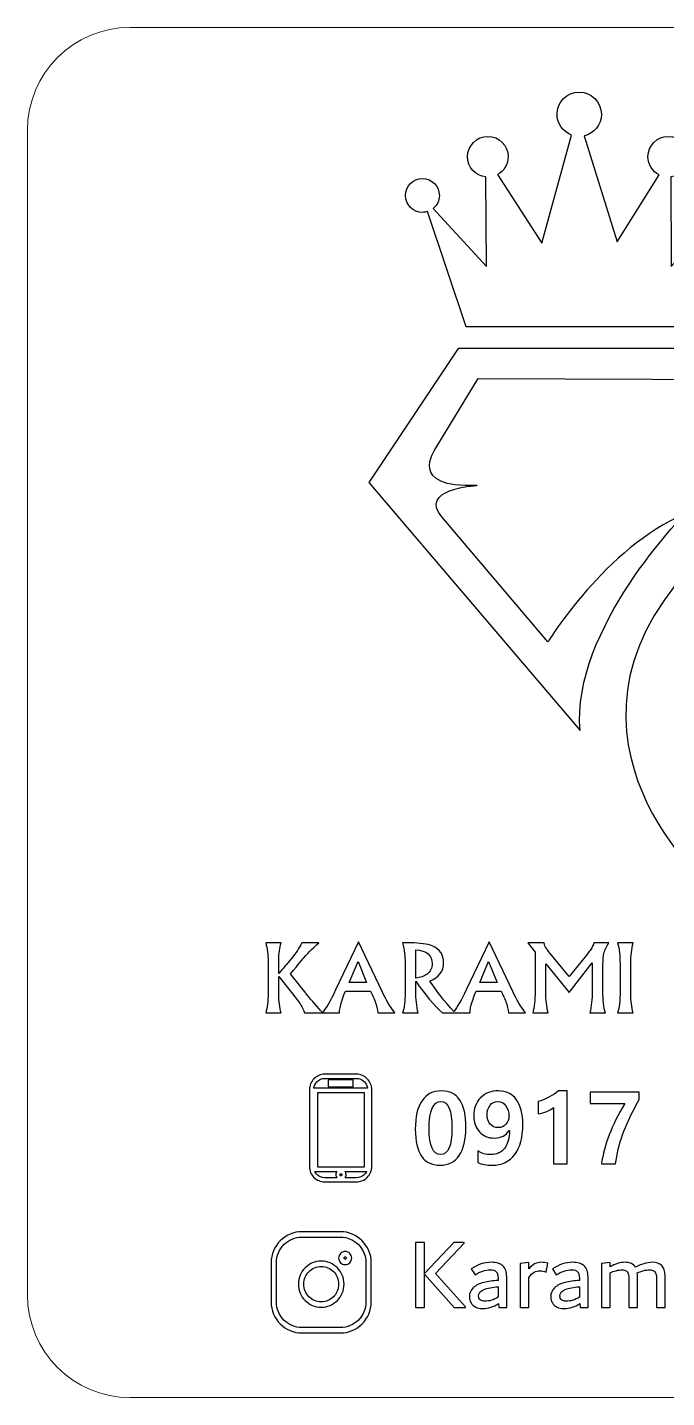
# Model space of a CAD drawing. Header units: millimetres. Extents: x -160 to 532, y -73 to 132.
# Drawn here: x -159.67 to -141.01, y -28.15 to 11.85 of the extents above; entities that cross this region are included whole.
import ezdxf

# ---------------------------------------------------------------- set-up
doc = ezdxf.new("R2010")
doc.units = ezdxf.units.MM
doc.header["$MEASUREMENT"] = 0
doc.layers.add('Layer 1', color=7, linetype='Continuous')

msp = doc.modelspace()

# ---------------------------------------------------------------- linework, layer by layer
at = {"layer": 'Layer 1', "color": 250, "lineweight": 18}
msp.add_open_spline([(-156.6714, 11.8468), (-156.6714, 11.8468), (-122.6714, 11.8468), (-122.6714, 11.8468), (-121.0191, 11.8468), (-119.6714, 10.4991), (-119.6714, 8.8468), (-119.6714, 8.8468), (-119.6714, -25.1532), (-119.6714, -25.1532), (-119.6714, -26.8055), (-121.0191, -28.1532), (-122.6714, -28.1532), (-122.6714, -28.1532), (-156.6714, -28.1532), (-156.6714, -28.1532), (-158.3237, -28.1532), (-159.6714, -26.8055), (-159.6714, -25.1532), (-159.6714, -25.1532), (-159.6714, 8.8468), (-159.6714, 8.8468), (-159.6714, 10.4991), (-158.3237, 11.8468), (-156.6714, 11.8468)], degree=3, knots=[0, 0, 0, 0, 0.125, 0.125, 0.125, 0.25, 0.25, 0.25, 0.375, 0.375, 0.375, 0.5, 0.5, 0.5, 0.625, 0.625, 0.625, 0.75, 0.75, 0.75, 0.875, 0.875, 0.875, 1, 1, 1, 1], dxfattribs=at)
at = {"layer": 'Layer 1', "color": 242}
for points, knots in [([(-146.8623, 3.1098), (-146.8623, 3.1098), (-140.363, 3.1098), (-140.363, 3.1098), (-140.363, 3.1098), (-139.2722, 6.4613), (-139.2722, 6.4613), (-139.2348, 6.4522), (-139.1956, 6.4473), (-139.1553, 6.4473), (-138.8826, 6.4473), (-138.6612, 6.6682), (-138.6612, 6.9414), (-138.6612, 7.2141), (-138.8826, 7.4353), (-139.1553, 7.4353), (-139.4282, 7.4353), (-139.6496, 7.2141), (-139.6496, 6.9414), (-139.6496, 6.7645), (-139.5566, 6.6093), (-139.4168, 6.5221), (-139.4168, 6.5221), (-140.868, 4.8663), (-140.868, 4.8663), (-140.868, 4.8663), (-140.886, 7.4834), (-140.886, 7.4834), (-140.5915, 7.5181), (-140.363, 7.7683), (-140.363, 8.072), (-140.363, 8.3994), (-140.6285, 8.665), (-140.956, 8.665), (-141.2833, 8.665), (-141.5488, 8.3994), (-141.5488, 8.072), (-141.5488, 7.8406), (-141.416, 7.6402), (-141.2226, 7.5426), (-141.2226, 7.5426), (-142.4488, 5.5909), (-142.4488, 5.5909), (-142.4488, 5.5909), (-143.4124, 8.6814), (-143.4124, 8.6814), (-143.1246, 8.7473), (-142.91, 9.005), (-142.91, 9.3126), (-142.91, 9.6702), (-143.1999, 9.9603), (-143.5578, 9.9603), (-143.9155, 9.9603), (-144.2056, 9.6702), (-144.2056, 9.3126), (-144.2056, 9.0336), (-144.0291, 8.7959), (-143.7818, 8.7047), (-143.7818, 8.7047), (-144.6446, 5.547), (-144.6446, 5.547), (-144.6446, 5.547), (-145.9409, 7.5519), (-145.9409, 7.5519), (-145.7573, 7.6526), (-145.6328, 7.8478), (-145.6328, 8.072), (-145.6328, 8.3994), (-145.8981, 8.665), (-146.2255, 8.665), (-146.553, 8.665), (-146.8184, 8.3994), (-146.8184, 8.072), (-146.8184, 7.7656), (-146.5858, 7.5133), (-146.2873, 7.4824), (-146.2873, 7.4824), (-146.2695, 4.8663), (-146.2695, 4.8663), (-146.2695, 4.8663), (-147.8193, 6.562), (-147.8193, 6.562), (-147.711, 6.6526), (-147.6419, 6.7888), (-147.6419, 6.9414), (-147.6419, 7.2141), (-147.863, 7.4353), (-148.1359, 7.4353), (-148.4087, 7.4353), (-148.63, 7.2141), (-148.63, 6.9414), (-148.63, 6.6682), (-148.4087, 6.4473), (-148.1359, 6.4473), (-148.0847, 6.4473), (-148.0352, 6.4551), (-147.9888, 6.4696), (-147.9888, 6.4696), (-146.8623, 3.1098), (-146.8623, 3.1098)], [0, 0, 0, 0, 0.030303, 0.030303, 0.030303, 0.0606061, 0.0606061, 0.0606061, 0.0909091, 0.0909091, 0.0909091, 0.1212121, 0.1212121, 0.1212121, 0.1515152, 0.1515152, 0.1515152, 0.1818182, 0.1818182, 0.1818182, 0.2121212, 0.2121212, 0.2121212, 0.2424242, 0.2424242, 0.2424242, 0.2727273, 0.2727273, 0.2727273, 0.3030303, 0.3030303, 0.3030303, 0.3333333, 0.3333333, 0.3333333, 0.3636364, 0.3636364, 0.3636364, 0.3939394, 0.3939394, 0.3939394, 0.4242424, 0.4242424, 0.4242424, 0.4545455, 0.4545455, 0.4545455, 0.4848485, 0.4848485, 0.4848485, 0.5151515, 0.5151515, 0.5151515, 0.5454545, 0.5454545, 0.5454545, 0.5757576, 0.5757576, 0.5757576, 0.6060606, 0.6060606, 0.6060606, 0.6363636, 0.6363636, 0.6363636, 0.6666667, 0.6666667, 0.6666667, 0.6969697, 0.6969697, 0.6969697, 0.7272727, 0.7272727, 0.7272727, 0.7575758, 0.7575758, 0.7575758, 0.7878788, 0.7878788, 0.7878788, 0.8181818, 0.8181818, 0.8181818, 0.8484848, 0.8484848, 0.8484848, 0.8787879, 0.8787879, 0.8787879, 0.9090909, 0.9090909, 0.9090909, 0.9393939, 0.9393939, 0.9393939, 0.969697, 0.969697, 0.969697, 1, 1, 1, 1]), ([(-133.8366, 2.4772), (-133.8366, 2.4772), (-132.1326, 2.4772), (-132.1326, 2.4772), (-132.1326, 2.4772), (-129.6395, -1.5592), (-129.6395, -1.5592), (-129.6395, -1.5592), (-139.6716, -13.3124), (-139.6716, -13.3124), (-139.6716, -13.3124), (-144.8952, -8.92), (-140.3244, -3.9334), (-140.3244, -3.9334), (-136.2429, 0.6146), (-136.3437, 1.5624), (-136.3437, 1.5624), (-146.511, 1.5949), (-146.511, 1.5949), (-146.511, 1.5949), (-147.7625, -0.4692), (-147.7625, -0.4692), (-147.7625, -0.4692), (-148.5957, -1.6309), (-146.5382, -1.5236), (-146.6392, -1.5295), (-148.2455, -1.6371), (-147.5652, -2.4455), (-147.5652, -2.4455), (-144.469, -6.0902), (-144.469, -6.0902), (-144.469, -6.0902), (-142.7682, -3.323), (-140.4727, -2.3577), (-140.4727, -2.3577), (-143.7986, -5.7191), (-143.53, -8.6824), (-143.53, -8.6824), (-149.7033, -1.4404), (-149.7033, -1.4404), (-149.7033, -1.4404), (-147.0916, 2.4772), (-147.0916, 2.4772), (-147.0916, 2.4772), (-139.298, 2.4772), (-139.298, 2.4772), (-139.298, 2.4772), (-136.3887, 5.9553), (-134.3466, 3.4675), (-134.3466, 3.4675), (-133.9952, 3.1382), (-133.8366, 2.4772)], [0, 0, 0, 0, 0.0588235, 0.0588235, 0.0588235, 0.1176471, 0.1176471, 0.1176471, 0.1764706, 0.1764706, 0.1764706, 0.2352941, 0.2352941, 0.2352941, 0.2941176, 0.2941176, 0.2941176, 0.3529412, 0.3529412, 0.3529412, 0.4117647, 0.4117647, 0.4117647, 0.4705882, 0.4705882, 0.4705882, 0.5294118, 0.5294118, 0.5294118, 0.5882353, 0.5882353, 0.5882353, 0.6470588, 0.6470588, 0.6470588, 0.7058824, 0.7058824, 0.7058824, 0.7647059, 0.7647059, 0.7647059, 0.8235294, 0.8235294, 0.8235294, 0.8823529, 0.8823529, 0.8823529, 0.9411765, 0.9411765, 0.9411765, 1, 1, 1, 1]), ([(-133.7709, 1.5542), (-133.8445, 0.639), (-134.3187, -0.6055), (-135.73, -2.1818), (-135.73, -2.1818), (-139.0896, -5.9147), (-139.0896, -5.9147), (-139.0896, -5.9147), (-142.0976, -8.9446), (-139.5724, -11.6892), (-139.5724, -11.6892), (-131.9313, -2.8188), (-131.9313, -2.8188), (-131.9313, -2.8188), (-130.5517, -1.7549), (-132.6433, -1.535), (-132.1833, -1.5707), (-130.6259, -1.6123), (-131.4922, -0.4254), (-131.4922, -0.4254), (-132.6782, 1.5508), (-132.6782, 1.5508), (-132.6782, 1.5508), (-133.7709, 1.5542), (-133.7709, 1.5542)], [0, 0, 0, 0, 0.125, 0.125, 0.125, 0.25, 0.25, 0.25, 0.375, 0.375, 0.375, 0.5, 0.5, 0.5, 0.625, 0.625, 0.625, 0.75, 0.75, 0.75, 0.875, 0.875, 0.875, 1, 1, 1, 1]), ([(-146.5382, -1.5236), (-146.5382, -1.5236), (-146.5345, -1.5234), (-146.5345, -1.5234), (-146.5345, -1.5234), (-146.5332, -1.5233), (-146.5332, -1.5233), (-146.5332, -1.5233), (-146.5382, -1.5236), (-146.5382, -1.5236)], [0, 0, 0, 0, 0.3333333, 0.3333333, 0.3333333, 0.6666667, 0.6666667, 0.6666667, 1, 1, 1, 1]), ([(-151.0436, -16.9253), (-151.0436, -16.9253), (-151.0624, -16.9253), (-151.0624, -16.9253), (-151.0624, -16.9253), (-151.5816, -16.9253), (-151.5816, -16.9253), (-151.6019, -16.843), (-151.6385, -16.7618), (-151.6911, -16.6816), (-151.7153, -16.6419), (-151.7693, -16.5691), (-151.853, -16.4636), (-151.853, -16.4636), (-152.3306, -15.8617), (-152.3306, -15.8617), (-152.3306, -15.8617), (-152.3306, -16.3809), (-152.3306, -16.3809), (-152.3306, -16.5806), (-152.3068, -16.7618), (-152.2592, -16.9253), (-152.2592, -16.9253), (-152.7125, -16.9253), (-152.7125, -16.9253), (-152.666, -16.7742), (-152.6428, -16.584), (-152.6428, -16.3546), (-152.6428, -16.3546), (-152.6428, -15.4163), (-152.6428, -15.4163), (-152.6428, -15.2276), (-152.666, -15.0487), (-152.7125, -14.8803), (-152.7125, -14.8803), (-152.2592, -14.8803), (-152.2592, -14.8803), (-152.3068, -15.0304), (-152.3306, -15.1914), (-152.3306, -15.3638), (-152.3306, -15.3638), (-152.3306, -15.773), (-152.3306, -15.773), (-152.2103, -15.6309), (-152.0893, -15.4886), (-151.968, -15.346), (-151.8288, -15.1761), (-151.7267, -15.0205), (-151.6618, -14.8803), (-151.6618, -14.8803), (-151.1624, -14.8803), (-151.1624, -14.8803), (-151.3007, -14.9958), (-151.4458, -15.1398), (-151.5969, -15.3133), (-151.6044, -15.3217), (-151.7361, -15.4797), (-151.9917, -15.7864), (-151.7114, -16.1371), (-151.5568, -16.3303), (-151.528, -16.366), (-151.3561, -16.5762), (-151.1979, -16.759), (-151.0534, -16.9146), (-150.9541, -16.7959), (-150.8263, -16.573), (-150.6705, -16.2471), (-150.6705, -16.2471), (-150.0012, -14.8506), (-150.0012, -14.8506), (-150.0012, -14.8506), (-149.3147, -16.2937), (-149.3147, -16.2937), (-149.1997, -16.5384), (-149.0748, -16.7489), (-148.9401, -16.9253), (-148.9401, -16.9253), (-149.435, -16.9253), (-149.435, -16.9253), (-149.446, -16.8169), (-149.4712, -16.7083), (-149.5123, -16.6008), (-149.5256, -16.5636), (-149.5717, -16.4591), (-149.65, -16.2862), (-149.65, -16.2862), (-150.3847, -16.2862), (-150.3847, -16.2862), (-150.4456, -16.4473), (-150.4832, -16.5518), (-150.4976, -16.5994), (-150.5353, -16.7187), (-150.5556, -16.8272), (-150.5586, -16.9253), (-150.5586, -16.9253), (-151.0436, -16.9253), (-151.0436, -16.9253)], [0, 0, 0, 0, 0.03125, 0.03125, 0.03125, 0.0625, 0.0625, 0.0625, 0.09375, 0.09375, 0.09375, 0.125, 0.125, 0.125, 0.15625, 0.15625, 0.15625, 0.1875, 0.1875, 0.1875, 0.21875, 0.21875, 0.21875, 0.25, 0.25, 0.25, 0.28125, 0.28125, 0.28125, 0.3125, 0.3125, 0.3125, 0.34375, 0.34375, 0.34375, 0.375, 0.375, 0.375, 0.40625, 0.40625, 0.40625, 0.4375, 0.4375, 0.4375, 0.46875, 0.46875, 0.46875, 0.5, 0.5, 0.5, 0.53125, 0.53125, 0.53125, 0.5625, 0.5625, 0.5625, 0.59375, 0.59375, 0.59375, 0.625, 0.625, 0.625, 0.65625, 0.65625, 0.65625, 0.6875, 0.6875, 0.6875, 0.71875, 0.71875, 0.71875, 0.75, 0.75, 0.75, 0.78125, 0.78125, 0.78125, 0.8125, 0.8125, 0.8125, 0.84375, 0.84375, 0.84375, 0.875, 0.875, 0.875, 0.90625, 0.90625, 0.90625, 0.9375, 0.9375, 0.9375, 0.96875, 0.96875, 0.96875, 1, 1, 1, 1]), ([(-145.126, -16.9253), (-145.126, -16.9253), (-145.6209, -16.9253), (-145.6209, -16.9253), (-145.6319, -16.8169), (-145.6571, -16.7083), (-145.6982, -16.6008), (-145.7116, -16.5636), (-145.7577, -16.4591), (-145.836, -16.2862), (-145.836, -16.2862), (-146.5706, -16.2862), (-146.5706, -16.2862), (-146.6316, -16.4473), (-146.6692, -16.5518), (-146.6836, -16.5994), (-146.7212, -16.7187), (-146.7416, -16.8272), (-146.7445, -16.9253), (-146.7445, -16.9253), (-147.178, -16.9253), (-147.178, -16.9253), (-147.178, -16.9253), (-147.2483, -16.9253), (-147.2483, -16.9253), (-147.2483, -16.9253), (-147.5466, -16.9253), (-147.5466, -16.9253), (-147.7898, -16.7054), (-148.0514, -16.3953), (-148.3312, -15.995), (-148.3312, -15.995), (-148.3312, -16.2798), (-148.3312, -16.2798), (-148.3312, -16.5116), (-148.3075, -16.7266), (-148.26, -16.9253), (-148.26, -16.9253), (-148.7132, -16.9253), (-148.7132, -16.9253), (-148.6667, -16.7772), (-148.6434, -16.5746), (-148.6434, -16.3179), (-148.6434, -16.3179), (-148.6434, -15.457), (-148.6434, -15.457), (-148.6434, -15.2836), (-148.6667, -15.0914), (-148.7132, -14.8803), (-148.7132, -14.8803), (-148.4884, -14.8803), (-148.4884, -14.8803), (-148.202, -14.8803), (-147.9885, -14.909), (-147.8472, -14.966), (-147.6268, -15.0557), (-147.5168, -15.2231), (-147.5168, -15.4683), (-147.5168, -15.7032), (-147.6496, -15.878), (-147.9152, -15.992), (-147.7297, -16.2889), (-147.4966, -16.5867), (-147.2158, -16.8854), (-147.1201, -16.7609), (-147.0002, -16.5478), (-146.8564, -16.2471), (-146.8564, -16.2471), (-146.1872, -14.8506), (-146.1872, -14.8506), (-146.1872, -14.8506), (-145.5005, -16.2937), (-145.5005, -16.2937), (-145.3856, -16.5384), (-145.2608, -16.7489), (-145.126, -16.9253)], [0, 0, 0, 0, 0.04, 0.04, 0.04, 0.08, 0.08, 0.08, 0.12, 0.12, 0.12, 0.16, 0.16, 0.16, 0.2, 0.2, 0.2, 0.24, 0.24, 0.24, 0.28, 0.28, 0.28, 0.32, 0.32, 0.32, 0.36, 0.36, 0.36, 0.4, 0.4, 0.4, 0.44, 0.44, 0.44, 0.48, 0.48, 0.48, 0.52, 0.52, 0.52, 0.56, 0.56, 0.56, 0.6, 0.6, 0.6, 0.64, 0.64, 0.64, 0.68, 0.68, 0.68, 0.72, 0.72, 0.72, 0.76, 0.76, 0.76, 0.8, 0.8, 0.8, 0.84, 0.84, 0.84, 0.88, 0.88, 0.88, 0.92, 0.92, 0.92, 0.96, 0.96, 0.96, 1, 1, 1, 1]), ([(-147.8498, -15.4852), (-147.8498, -15.239), (-148.0103, -15.1037), (-148.3312, -15.0794), (-148.3312, -15.0794), (-148.3312, -15.9058), (-148.3312, -15.9058), (-148.194, -15.8914), (-148.0836, -15.8533), (-147.9999, -15.7914), (-147.8998, -15.717), (-147.8498, -15.615), (-147.8498, -15.4852)], [0, 0, 0, 0, 0.25, 0.25, 0.25, 0.5, 0.5, 0.5, 0.75, 0.75, 0.75, 1, 1, 1, 1]), ([(-142.6892, -14.8803), (-142.7616, -14.9798), (-142.8105, -15.0819), (-142.8353, -15.1854), (-142.8547, -15.2667), (-142.8645, -15.3777), (-142.8645, -15.5179), (-142.8645, -15.5179), (-142.8645, -16.2847), (-142.8645, -16.2847), (-142.8645, -16.5434), (-142.8408, -16.7569), (-142.7932, -16.9253), (-142.7932, -16.9253), (-143.248, -16.9253), (-143.248, -16.9253), (-143.2004, -16.7376), (-143.1767, -16.5201), (-143.1767, -16.2734), (-143.1767, -16.2734), (-143.1767, -15.4584), (-143.1767, -15.4584), (-143.1767, -15.4584), (-143.8544, -16.3239), (-143.8544, -16.3239), (-143.8544, -16.3239), (-144.532, -15.4946), (-144.532, -15.4946), (-144.532, -15.4946), (-144.532, -16.3343), (-144.532, -16.3343), (-144.532, -16.5414), (-144.5088, -16.7386), (-144.4622, -16.9253), (-144.4622, -16.9253), (-144.9155, -16.9253), (-144.9155, -16.9253), (-144.8679, -16.7559), (-144.8442, -16.5443), (-144.8442, -16.2906), (-144.8442, -16.2906), (-144.8442, -15.1474), (-144.8442, -15.1474), (-144.8442, -15.1474), (-145.0592, -14.8803), (-145.0592, -14.8803), (-145.0592, -14.8803), (-144.5826, -14.8803), (-144.5826, -14.8803), (-144.5747, -14.9392), (-144.5529, -14.9947), (-144.5172, -15.0458), (-144.5152, -15.0498), (-144.4765, -15.0973), (-144.4008, -15.1885), (-144.4008, -15.1885), (-143.8464, -15.8622), (-143.8464, -15.8622), (-143.8464, -15.8622), (-143.3485, -15.2405), (-143.3485, -15.2405), (-143.2807, -15.1562), (-143.2371, -15.0998), (-143.2177, -15.0706), (-143.1781, -15.0106), (-143.1474, -14.9472), (-143.1261, -14.8803), (-143.1261, -14.8803), (-142.6892, -14.8803), (-142.6892, -14.8803)], [0, 0, 0, 0, 0.0434783, 0.0434783, 0.0434783, 0.0869565, 0.0869565, 0.0869565, 0.1304348, 0.1304348, 0.1304348, 0.173913, 0.173913, 0.173913, 0.2173913, 0.2173913, 0.2173913, 0.2608696, 0.2608696, 0.2608696, 0.3043478, 0.3043478, 0.3043478, 0.3478261, 0.3478261, 0.3478261, 0.3913043, 0.3913043, 0.3913043, 0.4347826, 0.4347826, 0.4347826, 0.4782609, 0.4782609, 0.4782609, 0.5217391, 0.5217391, 0.5217391, 0.5652174, 0.5652174, 0.5652174, 0.6086957, 0.6086957, 0.6086957, 0.6521739, 0.6521739, 0.6521739, 0.6956522, 0.6956522, 0.6956522, 0.7391304, 0.7391304, 0.7391304, 0.7826087, 0.7826087, 0.7826087, 0.826087, 0.826087, 0.826087, 0.8695652, 0.8695652, 0.8695652, 0.9130435, 0.9130435, 0.9130435, 0.9565217, 0.9565217, 0.9565217, 1, 1, 1, 1]), ([(-141.9817, -16.9253), (-141.9817, -16.9253), (-142.435, -16.9253), (-142.435, -16.9253), (-142.3885, -16.745), (-142.3652, -16.5702), (-142.3652, -16.3997), (-142.3652, -16.3997), (-142.3652, -15.4847), (-142.3652, -15.4847), (-142.3652, -15.2548), (-142.3885, -15.0537), (-142.435, -14.8803), (-142.435, -14.8803), (-141.9817, -14.8803), (-141.9817, -14.8803), (-142.0293, -15.0537), (-142.0531, -15.2548), (-142.0531, -15.4847), (-142.0531, -15.4847), (-142.0531, -16.3848), (-142.0531, -16.3848), (-142.0531, -16.5651), (-142.0293, -16.745), (-141.9817, -16.9253)], [0, 0, 0, 0, 0.125, 0.125, 0.125, 0.25, 0.25, 0.25, 0.375, 0.375, 0.375, 0.5, 0.5, 0.5, 0.625, 0.625, 0.625, 0.75, 0.75, 0.75, 0.875, 0.875, 0.875, 1, 1, 1, 1]), ([(-149.7644, -16.0336), (-149.7644, -16.0336), (-150.0171, -15.4252), (-150.0171, -15.4252), (-150.0171, -15.4252), (-150.2757, -16.0336), (-150.2757, -16.0336), (-150.2757, -16.0336), (-149.7644, -16.0336), (-149.7644, -16.0336)], [0, 0, 0, 0, 0.3333333, 0.3333333, 0.3333333, 0.6666667, 0.6666667, 0.6666667, 1, 1, 1, 1]), ([(-145.9504, -16.0336), (-145.9504, -16.0336), (-146.2031, -15.4252), (-146.2031, -15.4252), (-146.2031, -15.4252), (-146.4616, -16.0336), (-146.4616, -16.0336), (-146.4616, -16.0336), (-145.9504, -16.0336), (-145.9504, -16.0336)], [0, 0, 0, 0, 0.3333333, 0.3333333, 0.3333333, 0.6666667, 0.6666667, 0.6666667, 1, 1, 1, 1]), ([(-150.0644, -21.8557), (-150.0644, -21.8557), (-150.9844, -21.8557), (-150.9844, -21.8557), (-151.109, -21.8557), (-151.222, -21.805), (-151.3039, -21.7232), (-151.3856, -21.6417), (-151.4363, -21.5286), (-151.4363, -21.4038), (-151.4363, -21.4038), (-151.4363, -19.1653), (-151.4363, -19.1653), (-151.4363, -19.0406), (-151.3856, -18.9276), (-151.304, -18.8458), (-151.2222, -18.7638), (-151.1092, -18.7131), (-150.9844, -18.7131), (-150.9844, -18.7131), (-150.0644, -18.7131), (-150.0644, -18.7131), (-149.9396, -18.7131), (-149.8267, -18.7638), (-149.7448, -18.8454), (-149.6631, -18.9276), (-149.6126, -19.0406), (-149.6126, -19.1653), (-149.6126, -19.1653), (-149.6126, -21.4038), (-149.6126, -21.4038), (-149.6126, -21.5286), (-149.6631, -21.6417), (-149.7448, -21.7234), (-149.8268, -21.805), (-149.9399, -21.8557), (-150.0644, -21.8557)], [0, 0, 0, 0, 0.0833333, 0.0833333, 0.0833333, 0.1666667, 0.1666667, 0.1666667, 0.25, 0.25, 0.25, 0.3333333, 0.3333333, 0.3333333, 0.4166667, 0.4166667, 0.4166667, 0.5, 0.5, 0.5, 0.5833333, 0.5833333, 0.5833333, 0.6666667, 0.6666667, 0.6666667, 0.75, 0.75, 0.75, 0.8333333, 0.8333333, 0.8333333, 0.9166667, 0.9166667, 0.9166667, 1, 1, 1, 1]), ([(-151.2177, -18.9318), (-151.2682, -18.9822), (-151.3024, -19.0494), (-151.3117, -19.1241), (-151.3117, -19.1241), (-149.7372, -19.1241), (-149.7372, -19.1241), (-149.7464, -19.0494), (-149.7807, -18.9822), (-149.831, -18.9317), (-149.8908, -18.8722), (-149.9734, -18.8351), (-150.0644, -18.8351), (-150.0644, -18.8351), (-150.9844, -18.8351), (-150.9844, -18.8351), (-151.0755, -18.8351), (-151.158, -18.8722), (-151.2177, -18.9318)], [0, 0, 0, 0, 0.1666667, 0.1666667, 0.1666667, 0.3333333, 0.3333333, 0.3333333, 0.5, 0.5, 0.5, 0.6666667, 0.6666667, 0.6666667, 0.8333333, 0.8333333, 0.8333333, 1, 1, 1, 1]), ([(-150.222, -19.0834), (-150.222, -19.0834), (-150.888, -19.0834), (-150.888, -19.0834), (-150.888, -19.0834), (-150.888, -18.8774), (-150.888, -18.8774), (-150.888, -18.8774), (-150.161, -18.8774), (-150.161, -18.8774), (-150.161, -18.8774), (-150.161, -19.0834), (-150.161, -19.0834), (-150.161, -19.0834), (-150.222, -19.0834), (-150.222, -19.0834)], [0, 0, 0, 0, 0.2, 0.2, 0.2, 0.4, 0.4, 0.4, 0.6, 0.6, 0.6, 0.8, 0.8, 0.8, 1, 1, 1, 1]), ([(-148.3432, -20.3187), (-148.3432, -19.9537), (-148.278, -19.6758), (-148.1476, -19.4854), (-148.0167, -19.2946), (-147.8268, -19.1991), (-147.5776, -19.1991), (-147.104, -19.1991), (-146.8674, -19.5564), (-146.8674, -20.2701), (-146.8674, -20.622), (-146.9321, -20.893), (-147.0606, -21.0838), (-147.1896, -21.2742), (-147.376, -21.3697), (-147.6204, -21.3697), (-148.1024, -21.3697), (-148.3432, -21.0191), (-148.3432, -20.3187)], [0, 0, 0, 0, 0.1666667, 0.1666667, 0.1666667, 0.3333333, 0.3333333, 0.3333333, 0.5, 0.5, 0.5, 0.6666667, 0.6666667, 0.6666667, 0.8333333, 0.8333333, 0.8333333, 1, 1, 1, 1]), ([(-146.5208, -20.9535), (-146.4084, -21.0235), (-146.2784, -21.0586), (-146.13, -21.0586), (-145.9562, -21.0586), (-145.8234, -20.9962), (-145.7323, -20.8711), (-145.6408, -20.7461), (-145.5951, -20.5738), (-145.5951, -20.3542), (-145.5951, -20.3542), (-145.6024, -20.3513), (-145.6024, -20.3513), (-145.6929, -20.5016), (-145.838, -20.5767), (-146.0389, -20.5767), (-146.2166, -20.5767), (-146.3612, -20.5149), (-146.4722, -20.3908), (-146.5836, -20.2666), (-146.6392, -20.1129), (-146.6392, -19.9294), (-146.6392, -19.7136), (-146.572, -19.5379), (-146.4382, -19.4026), (-146.3038, -19.2668), (-146.1305, -19.1991), (-145.9178, -19.1991), (-145.6914, -19.1991), (-145.5157, -19.2853), (-145.391, -19.4572), (-145.267, -19.6294), (-145.2047, -19.869), (-145.2047, -20.1762), (-145.2047, -20.5499), (-145.2825, -20.842), (-145.4384, -21.0532), (-145.594, -21.264), (-145.8151, -21.3697), (-146.1003, -21.3697), (-146.2634, -21.3697), (-146.404, -21.3434), (-146.5208, -21.2913), (-146.5208, -21.2913), (-146.5208, -20.9535), (-146.5208, -20.9535)], [0, 0, 0, 0, 0.0666667, 0.0666667, 0.0666667, 0.1333333, 0.1333333, 0.1333333, 0.2, 0.2, 0.2, 0.2666667, 0.2666667, 0.2666667, 0.3333333, 0.3333333, 0.3333333, 0.4, 0.4, 0.4, 0.4666667, 0.4666667, 0.4666667, 0.5333333, 0.5333333, 0.5333333, 0.6, 0.6, 0.6, 0.6666667, 0.6666667, 0.6666667, 0.7333333, 0.7333333, 0.7333333, 0.8, 0.8, 0.8, 0.8666667, 0.8666667, 0.8666667, 0.9333333, 0.9333333, 0.9333333, 1, 1, 1, 1]), ([(-143.9109, -19.1991), (-143.9109, -19.1991), (-143.9109, -21.3326), (-143.9109, -21.3326), (-143.9109, -21.3326), (-144.3086, -21.3326), (-144.3086, -21.3326), (-144.3086, -21.3326), (-144.3086, -19.6826), (-144.3086, -19.6826), (-144.3534, -19.7234), (-144.4166, -19.7614), (-144.4984, -19.7969), (-144.5802, -19.832), (-144.6653, -19.8548), (-144.7535, -19.865), (-144.7535, -19.865), (-144.7535, -19.5131), (-144.7535, -19.5131), (-144.5446, -19.4502), (-144.347, -19.3457), (-144.162, -19.1991), (-144.162, -19.1991), (-143.9109, -19.1991), (-143.9109, -19.1991)], [0, 0, 0, 0, 0.125, 0.125, 0.125, 0.25, 0.25, 0.25, 0.375, 0.375, 0.375, 0.5, 0.5, 0.5, 0.625, 0.625, 0.625, 0.75, 0.75, 0.75, 0.875, 0.875, 0.875, 1, 1, 1, 1]), ([(-151.1932, -21.4298), (-151.1932, -21.4298), (-149.8376, -21.4298), (-149.8376, -21.4298), (-149.8376, -21.4298), (-149.8376, -19.2461), (-149.8376, -19.2461), (-149.8376, -19.2461), (-151.1932, -19.2461), (-151.1932, -19.2461), (-151.1932, -19.2461), (-151.1932, -21.4298), (-151.1932, -21.4298)], [0, 0, 0, 0, 0.25, 0.25, 0.25, 0.5, 0.5, 0.5, 0.75, 0.75, 0.75, 1, 1, 1, 1]), ([(-147.9397, -20.3085), (-147.9397, -20.8088), (-147.8278, -21.0586), (-147.6033, -21.0586), (-147.3839, -21.0586), (-147.2739, -20.8021), (-147.2739, -20.2886), (-147.2739, -19.7687), (-147.3814, -19.5087), (-147.5961, -19.5087), (-147.8254, -19.5087), (-147.9397, -19.7754), (-147.9397, -20.3085)], [0, 0, 0, 0, 0.25, 0.25, 0.25, 0.5, 0.5, 0.5, 0.75, 0.75, 0.75, 1, 1, 1, 1]), ([(-146.2468, -19.8908), (-146.2468, -20.0067), (-146.2181, -20.0992), (-146.1606, -20.1674), (-146.1032, -20.236), (-146.0234, -20.2701), (-145.9216, -20.2701), (-145.8307, -20.2701), (-145.7561, -20.2379), (-145.6978, -20.1732), (-145.6399, -20.1085), (-145.6112, -20.0301), (-145.6112, -19.9381), (-145.6112, -19.8213), (-145.6404, -19.7206), (-145.6992, -19.6358), (-145.7581, -19.5511), (-145.8364, -19.5087), (-145.9333, -19.5087), (-146.0292, -19.5087), (-146.1056, -19.5462), (-146.1621, -19.6211), (-146.2186, -19.6965), (-146.2468, -19.7862), (-146.2468, -19.8908)], [0, 0, 0, 0, 0.125, 0.125, 0.125, 0.25, 0.25, 0.25, 0.375, 0.375, 0.375, 0.5, 0.5, 0.5, 0.625, 0.625, 0.625, 0.75, 0.75, 0.75, 0.875, 0.875, 0.875, 1, 1, 1, 1]), ([(-141.8101, -19.4533), (-142.0355, -19.8723), (-142.196, -20.216), (-142.292, -20.4833), (-142.3884, -20.751), (-142.4575, -21.0343), (-142.5003, -21.3326), (-142.5003, -21.3326), (-142.9112, -21.3326), (-142.9112, -21.3326), (-142.8664, -21.0522), (-142.7895, -20.769), (-142.6808, -20.4833), (-142.5718, -20.1976), (-142.4195, -19.8913), (-142.2238, -19.5642), (-142.2238, -19.5642), (-143.2378, -19.5642), (-143.2378, -19.5642), (-143.2378, -19.5642), (-143.2378, -19.2333), (-143.2378, -19.2333), (-143.2378, -19.2333), (-141.8101, -19.2333), (-141.8101, -19.2333), (-141.8101, -19.2333), (-141.8101, -19.4533), (-141.8101, -19.4533)], [0, 0, 0, 0, 0.1111111, 0.1111111, 0.1111111, 0.2222222, 0.2222222, 0.2222222, 0.3333333, 0.3333333, 0.3333333, 0.4444444, 0.4444444, 0.4444444, 0.5555556, 0.5555556, 0.5555556, 0.6666667, 0.6666667, 0.6666667, 0.7777778, 0.7777778, 0.7777778, 0.8888889, 0.8888889, 0.8888889, 1, 1, 1, 1]), ([(-150.9844, -21.7337), (-150.9844, -21.7337), (-150.638, -21.7337), (-150.638, -21.7337), (-150.655, -21.709), (-150.665, -21.679), (-150.665, -21.6468), (-150.665, -21.611), (-150.6526, -21.5779), (-150.632, -21.5518), (-150.632, -21.5518), (-151.2792, -21.5518), (-151.2792, -21.5518), (-151.2633, -21.5834), (-151.2424, -21.6122), (-151.2176, -21.637), (-151.1582, -21.6968), (-151.0756, -21.7337), (-150.9844, -21.7337)], [0, 0, 0, 0, 0.1666667, 0.1666667, 0.1666667, 0.3333333, 0.3333333, 0.3333333, 0.5, 0.5, 0.5, 0.6666667, 0.6666667, 0.6666667, 0.8333333, 0.8333333, 0.8333333, 1, 1, 1, 1]), ([(-150.3925, -21.7337), (-150.3925, -21.7337), (-150.0644, -21.7337), (-150.0644, -21.7337), (-149.9732, -21.7337), (-149.8906, -21.6968), (-149.8312, -21.6374), (-149.8064, -21.6122), (-149.7855, -21.5834), (-149.7696, -21.5518), (-149.7696, -21.5518), (-150.3987, -21.5518), (-150.3987, -21.5518), (-150.378, -21.578), (-150.3656, -21.611), (-150.3656, -21.6468), (-150.3656, -21.679), (-150.3756, -21.709), (-150.3925, -21.7337)], [0, 0, 0, 0, 0.1666667, 0.1666667, 0.1666667, 0.3333333, 0.3333333, 0.3333333, 0.5, 0.5, 0.5, 0.6666667, 0.6666667, 0.6666667, 0.8333333, 0.8333333, 0.8333333, 1, 1, 1, 1]), ([(-150.4964, -21.6692), (-150.4911, -21.6636), (-150.4876, -21.6556), (-150.4876, -21.6468), (-150.4876, -21.6379), (-150.491, -21.6302), (-150.4962, -21.6246), (-150.5012, -21.6196), (-150.508, -21.6165), (-150.5152, -21.6165), (-150.5228, -21.6165), (-150.5296, -21.6196), (-150.5344, -21.6246), (-150.5396, -21.6301), (-150.543, -21.6379), (-150.543, -21.6468), (-150.543, -21.6557), (-150.5396, -21.6636), (-150.5344, -21.669), (-150.5296, -21.6741), (-150.5228, -21.6773), (-150.5152, -21.6773), (-150.508, -21.6773), (-150.5012, -21.6742), (-150.4964, -21.6692)], [0, 0, 0, 0, 0.125, 0.125, 0.125, 0.25, 0.25, 0.25, 0.375, 0.375, 0.375, 0.5, 0.5, 0.5, 0.625, 0.625, 0.625, 0.75, 0.75, 0.75, 0.875, 0.875, 0.875, 1, 1, 1, 1]), ([(-150.5358, -26.2668), (-150.5358, -26.2668), (-151.6487, -26.2668), (-151.6487, -26.2668), (-151.899, -26.2668), (-152.126, -26.165), (-152.2899, -26.0011), (-152.4539, -25.8371), (-152.5556, -25.6101), (-152.5556, -25.3598), (-152.5556, -25.3598), (-152.5556, -24.217), (-152.5556, -24.217), (-152.5556, -23.9666), (-152.454, -23.7397), (-152.29, -23.5757), (-152.126, -23.4118), (-151.899, -23.3102), (-151.6487, -23.3102), (-151.6487, -23.3102), (-150.5358, -23.3102), (-150.5358, -23.3102), (-150.2855, -23.3102), (-150.0585, -23.4117), (-149.8944, -23.5758), (-149.7304, -23.7398), (-149.6288, -23.9666), (-149.6288, -24.217), (-149.6288, -24.217), (-149.6288, -25.3598), (-149.6288, -25.3598), (-149.6288, -25.6101), (-149.7304, -25.8371), (-149.8945, -26.0011), (-150.059, -26.165), (-150.2856, -26.2668), (-150.5358, -26.2668)], [0, 0, 0, 0, 0.0833333, 0.0833333, 0.0833333, 0.1666667, 0.1666667, 0.1666667, 0.25, 0.25, 0.25, 0.3333333, 0.3333333, 0.3333333, 0.4166667, 0.4166667, 0.4166667, 0.5, 0.5, 0.5, 0.5833333, 0.5833333, 0.5833333, 0.6666667, 0.6666667, 0.6666667, 0.75, 0.75, 0.75, 0.8333333, 0.8333333, 0.8333333, 0.9166667, 0.9166667, 0.9166667, 1, 1, 1, 1]), ([(-151.6487, -26.1093), (-151.6487, -26.1093), (-150.5358, -26.1093), (-150.5358, -26.1093), (-150.3288, -26.1093), (-150.1413, -26.0254), (-150.0057, -25.8899), (-149.8703, -25.7542), (-149.7864, -25.5666), (-149.7864, -25.3598), (-149.7864, -25.3598), (-149.7864, -24.217), (-149.7864, -24.217), (-149.7864, -24.0101), (-149.8703, -23.8226), (-150.0059, -23.6872), (-150.1415, -23.5514), (-150.329, -23.4676), (-150.5358, -23.4676), (-150.5358, -23.4676), (-151.6487, -23.4676), (-151.6487, -23.4676), (-151.8556, -23.4676), (-152.0431, -23.5516), (-152.1786, -23.6871), (-152.3141, -23.8226), (-152.3981, -24.0101), (-152.3981, -24.217), (-152.3981, -24.217), (-152.3981, -25.3598), (-152.3981, -25.3598), (-152.3981, -25.5666), (-152.3141, -25.7542), (-152.1785, -25.8896), (-152.0429, -26.0253), (-151.8555, -26.1093), (-151.6487, -26.1093)], [0, 0, 0, 0, 0.0833333, 0.0833333, 0.0833333, 0.1666667, 0.1666667, 0.1666667, 0.25, 0.25, 0.25, 0.3333333, 0.3333333, 0.3333333, 0.4166667, 0.4166667, 0.4166667, 0.5, 0.5, 0.5, 0.5833333, 0.5833333, 0.5833333, 0.6666667, 0.6666667, 0.6666667, 0.75, 0.75, 0.75, 0.8333333, 0.8333333, 0.8333333, 0.9166667, 0.9166667, 0.9166667, 1, 1, 1, 1]), ([(-150.2004, -24.0795), (-150.2004, -24.1321), (-150.2216, -24.1801), (-150.256, -24.2149), (-150.2907, -24.2499), (-150.3385, -24.2717), (-150.3912, -24.2717), (-150.444, -24.2717), (-150.492, -24.2498), (-150.5265, -24.2149), (-150.5608, -24.1801), (-150.582, -24.1321), (-150.582, -24.0795), (-150.582, -24.0271), (-150.5606, -23.9791), (-150.5262, -23.9444), (-150.4916, -23.9095), (-150.4439, -23.8878), (-150.3912, -23.8878), (-150.3387, -23.8878), (-150.2908, -23.9095), (-150.2562, -23.9444), (-150.222, -23.9791), (-150.2004, -24.0271), (-150.2004, -24.0795)], [0, 0, 0, 0, 0.125, 0.125, 0.125, 0.25, 0.25, 0.25, 0.375, 0.375, 0.375, 0.5, 0.5, 0.5, 0.625, 0.625, 0.625, 0.75, 0.75, 0.75, 0.875, 0.875, 0.875, 1, 1, 1, 1]), ([(-147.7571, -24.5344), (-147.7571, -24.5344), (-146.8808, -25.5011), (-146.8808, -25.5011), (-146.8808, -25.5011), (-146.8808, -25.5187), (-146.8808, -25.5187), (-146.8808, -25.5187), (-147.2051, -25.5187), (-147.2051, -25.5187), (-147.2051, -25.5187), (-148.0725, -24.5519), (-148.0725, -24.5519), (-148.0725, -24.5519), (-148.0725, -25.5187), (-148.0725, -25.5187), (-148.0725, -25.5187), (-148.3412, -25.5187), (-148.3412, -25.5187), (-148.3412, -25.5187), (-148.3412, -23.6262), (-148.3412, -23.6262), (-148.3412, -23.6262), (-148.0725, -23.6262), (-148.0725, -23.6262), (-148.0725, -23.6262), (-148.0725, -24.5286), (-148.0725, -24.5286), (-148.0725, -24.5286), (-147.2226, -23.6262), (-147.2226, -23.6262), (-147.2226, -23.6262), (-146.916, -23.6262), (-146.916, -23.6262), (-146.916, -23.6262), (-146.916, -23.6437), (-146.916, -23.6437), (-146.916, -23.6437), (-147.7571, -24.5344), (-147.7571, -24.5344)], [0, 0, 0, 0, 0.0769231, 0.0769231, 0.0769231, 0.1538462, 0.1538462, 0.1538462, 0.2307692, 0.2307692, 0.2307692, 0.3076923, 0.3076923, 0.3076923, 0.3846154, 0.3846154, 0.3846154, 0.4615385, 0.4615385, 0.4615385, 0.5384615, 0.5384615, 0.5384615, 0.6153846, 0.6153846, 0.6153846, 0.6923077, 0.6923077, 0.6923077, 0.7692308, 0.7692308, 0.7692308, 0.8461538, 0.8461538, 0.8461538, 0.9230769, 0.9230769, 0.9230769, 1, 1, 1, 1]), ([(-150.4247, -24.8419), (-150.4247, -25.0274), (-150.4992, -25.1956), (-150.6196, -25.3175), (-150.7407, -25.4398), (-150.9076, -25.5154), (-151.0916, -25.5154), (-151.2756, -25.5154), (-151.4423, -25.4398), (-151.5633, -25.3178), (-151.684, -25.1956), (-151.7586, -25.0273), (-151.7586, -24.8419), (-151.7586, -24.6563), (-151.6838, -24.4881), (-151.5633, -24.3663), (-151.4426, -24.2443), (-151.2756, -24.1687), (-151.0916, -24.1687), (-150.9076, -24.1687), (-150.7406, -24.2441), (-150.6199, -24.3662), (-150.4992, -24.4879), (-150.4247, -24.6563), (-150.4247, -24.8419)], [0, 0, 0, 0, 0.125, 0.125, 0.125, 0.25, 0.25, 0.25, 0.375, 0.375, 0.375, 0.5, 0.5, 0.5, 0.625, 0.625, 0.625, 0.75, 0.75, 0.75, 0.875, 0.875, 0.875, 1, 1, 1, 1]), ([(-150.7315, -25.2073), (-150.6391, -25.1139), (-150.582, -24.9846), (-150.582, -24.8419), (-150.582, -24.699), (-150.6392, -24.5699), (-150.7313, -24.4769), (-150.8233, -24.3838), (-150.9509, -24.3261), (-151.0916, -24.3261), (-151.2321, -24.3261), (-151.3597, -24.3838), (-151.4519, -24.477), (-151.544, -24.5699), (-151.6012, -24.6992), (-151.6012, -24.8419), (-151.6012, -24.9846), (-151.544, -25.1139), (-151.4518, -25.2071), (-151.3596, -25.3004), (-151.2321, -25.3581), (-151.0916, -25.3581), (-150.9509, -25.3581), (-150.8235, -25.3004), (-150.7315, -25.2073)], [0, 0, 0, 0, 0.125, 0.125, 0.125, 0.25, 0.25, 0.25, 0.375, 0.375, 0.375, 0.5, 0.5, 0.5, 0.625, 0.625, 0.625, 0.75, 0.75, 0.75, 0.875, 0.875, 0.875, 1, 1, 1, 1]), ([(-150.3678, -24.1046), (-150.3616, -24.0983), (-150.3579, -24.0895), (-150.3579, -24.0795), (-150.3579, -24.0698), (-150.3617, -24.061), (-150.3677, -24.055), (-150.3736, -24.0492), (-150.382, -24.0454), (-150.3912, -24.0454), (-150.4004, -24.0454), (-150.4089, -24.0491), (-150.4148, -24.055), (-150.4207, -24.061), (-150.4247, -24.0698), (-150.4247, -24.0795), (-150.4247, -24.0895), (-150.4208, -24.0983), (-150.4148, -24.1044), (-150.4088, -24.1106), (-150.4004, -24.1142), (-150.3912, -24.1142), (-150.382, -24.1142), (-150.3736, -24.1104), (-150.3678, -24.1046)], [0, 0, 0, 0, 0.125, 0.125, 0.125, 0.25, 0.25, 0.25, 0.375, 0.375, 0.375, 0.5, 0.5, 0.5, 0.625, 0.625, 0.625, 0.75, 0.75, 0.75, 0.875, 0.875, 0.875, 1, 1, 1, 1]), ([(-146.1244, -24.2044), (-145.9744, -24.2044), (-145.862, -24.2384), (-145.7871, -24.3066), (-145.7121, -24.3748), (-145.6746, -24.4818), (-145.6746, -24.6279), (-145.6746, -24.6279), (-145.6746, -25.5187), (-145.6746, -25.5187), (-145.6746, -25.5187), (-145.9025, -25.5187), (-145.9025, -25.5187), (-145.9025, -25.5187), (-145.917, -25.4077), (-145.917, -25.4077), (-146.0514, -25.505), (-146.2063, -25.5536), (-146.3814, -25.5536), (-146.4554, -25.5536), (-146.5216, -25.5396), (-146.58, -25.5114), (-146.6384, -25.4831), (-146.6838, -25.4433), (-146.7159, -25.3916), (-146.748, -25.34), (-146.764, -25.2811), (-146.764, -25.215), (-146.764, -25.1078), (-146.7261, -25.0187), (-146.6501, -24.9477), (-146.5742, -24.8766), (-146.4729, -24.8246), (-146.3464, -24.7914), (-146.2198, -24.7583), (-146.0796, -24.7399), (-145.9258, -24.7359), (-145.9258, -24.7359), (-145.9258, -24.6717), (-145.9258, -24.6717), (-145.9258, -24.5841), (-145.9433, -24.5203), (-145.9784, -24.4804), (-146.0134, -24.4406), (-146.0728, -24.4205), (-146.1565, -24.4205), (-146.2988, -24.4205), (-146.4466, -24.4711), (-146.6004, -24.5724), (-146.6004, -24.5724), (-146.7115, -24.3971), (-146.7115, -24.3971), (-146.5245, -24.2687), (-146.3288, -24.2044), (-146.1244, -24.2044)], [0, 0, 0, 0, 0.0555556, 0.0555556, 0.0555556, 0.1111111, 0.1111111, 0.1111111, 0.1666667, 0.1666667, 0.1666667, 0.2222222, 0.2222222, 0.2222222, 0.2777778, 0.2777778, 0.2777778, 0.3333333, 0.3333333, 0.3333333, 0.3888889, 0.3888889, 0.3888889, 0.4444444, 0.4444444, 0.4444444, 0.5, 0.5, 0.5, 0.5555556, 0.5555556, 0.5555556, 0.6111111, 0.6111111, 0.6111111, 0.6666667, 0.6666667, 0.6666667, 0.7222222, 0.7222222, 0.7222222, 0.7777778, 0.7777778, 0.7777778, 0.8333333, 0.8333333, 0.8333333, 0.8888889, 0.8888889, 0.8888889, 0.9444444, 0.9444444, 0.9444444, 1, 1, 1, 1]), ([(-144.6553, -24.2044), (-144.6222, -24.2044), (-144.5921, -24.2062), (-144.5648, -24.2102), (-144.5376, -24.2141), (-144.5083, -24.22), (-144.4772, -24.2277), (-144.4772, -24.2277), (-144.524, -24.4877), (-144.524, -24.4877), (-144.5901, -24.4643), (-144.6504, -24.4526), (-144.7051, -24.4526), (-144.7673, -24.4526), (-144.8247, -24.4662), (-144.8773, -24.4935), (-144.9299, -24.5208), (-144.9805, -24.5724), (-145.0292, -24.6483), (-145.0292, -24.6483), (-145.0292, -25.5187), (-145.0292, -25.5187), (-145.0292, -25.5187), (-145.2804, -25.5187), (-145.2804, -25.5187), (-145.2804, -25.5187), (-145.2804, -24.2365), (-145.2804, -24.2365), (-145.2804, -24.2365), (-145.0292, -24.2102), (-145.0292, -24.2102), (-145.0292, -24.2102), (-145.0292, -24.3942), (-145.0292, -24.3942), (-144.9805, -24.3319), (-144.9241, -24.2847), (-144.8598, -24.2526), (-144.7956, -24.2205), (-144.7274, -24.2044), (-144.6553, -24.2044)], [0, 0, 0, 0, 0.0769231, 0.0769231, 0.0769231, 0.1538462, 0.1538462, 0.1538462, 0.2307692, 0.2307692, 0.2307692, 0.3076923, 0.3076923, 0.3076923, 0.3846154, 0.3846154, 0.3846154, 0.4615385, 0.4615385, 0.4615385, 0.5384615, 0.5384615, 0.5384615, 0.6153846, 0.6153846, 0.6153846, 0.6923077, 0.6923077, 0.6923077, 0.7692308, 0.7692308, 0.7692308, 0.8461538, 0.8461538, 0.8461538, 0.9230769, 0.9230769, 0.9230769, 1, 1, 1, 1]), ([(-143.75, -24.2044), (-143.6001, -24.2044), (-143.4876, -24.2384), (-143.4127, -24.3066), (-143.3377, -24.3748), (-143.3002, -24.4818), (-143.3002, -24.6279), (-143.3002, -24.6279), (-143.3002, -25.5187), (-143.3002, -25.5187), (-143.3002, -25.5187), (-143.528, -25.5187), (-143.528, -25.5187), (-143.528, -25.5187), (-143.5426, -25.4077), (-143.5426, -25.4077), (-143.677, -25.505), (-143.8318, -25.5536), (-144.007, -25.5536), (-144.081, -25.5536), (-144.1472, -25.5396), (-144.2056, -25.5114), (-144.264, -25.4831), (-144.3093, -25.4433), (-144.3414, -25.3916), (-144.3735, -25.34), (-144.3896, -25.2811), (-144.3896, -25.215), (-144.3896, -25.1078), (-144.3516, -25.0187), (-144.2757, -24.9477), (-144.1998, -24.8766), (-144.0985, -24.8246), (-143.972, -24.7914), (-143.8453, -24.7583), (-143.7052, -24.7399), (-143.5514, -24.7359), (-143.5514, -24.7359), (-143.5514, -24.6717), (-143.5514, -24.6717), (-143.5514, -24.5841), (-143.569, -24.5203), (-143.604, -24.4804), (-143.639, -24.4406), (-143.6984, -24.4205), (-143.7821, -24.4205), (-143.9243, -24.4205), (-144.0722, -24.4711), (-144.226, -24.5724), (-144.226, -24.5724), (-144.3371, -24.3971), (-144.3371, -24.3971), (-144.1501, -24.2687), (-143.9544, -24.2044), (-143.75, -24.2044)], [0, 0, 0, 0, 0.0555556, 0.0555556, 0.0555556, 0.1111111, 0.1111111, 0.1111111, 0.1666667, 0.1666667, 0.1666667, 0.2222222, 0.2222222, 0.2222222, 0.2777778, 0.2777778, 0.2777778, 0.3333333, 0.3333333, 0.3333333, 0.3888889, 0.3888889, 0.3888889, 0.4444444, 0.4444444, 0.4444444, 0.5, 0.5, 0.5, 0.5555556, 0.5555556, 0.5555556, 0.6111111, 0.6111111, 0.6111111, 0.6666667, 0.6666667, 0.6666667, 0.7222222, 0.7222222, 0.7222222, 0.7777778, 0.7777778, 0.7777778, 0.8333333, 0.8333333, 0.8333333, 0.8888889, 0.8888889, 0.8888889, 0.9444444, 0.9444444, 0.9444444, 1, 1, 1, 1]), ([(-141.4135, -24.2044), (-141.3025, -24.2044), (-141.214, -24.2355), (-141.1477, -24.2978), (-141.0816, -24.3602), (-141.0484, -24.4614), (-141.0484, -24.6016), (-141.0484, -24.6016), (-141.0484, -25.5187), (-141.0484, -25.5187), (-141.0484, -25.5187), (-141.2996, -25.5187), (-141.2996, -25.5187), (-141.2996, -25.5187), (-141.2996, -24.7037), (-141.2996, -24.7037), (-141.2996, -24.6318), (-141.3064, -24.5758), (-141.32, -24.5358), (-141.3337, -24.4959), (-141.3551, -24.4673), (-141.3844, -24.4498), (-141.4135, -24.4322), (-141.4544, -24.4234), (-141.5069, -24.4234), (-141.5634, -24.4234), (-141.6228, -24.4318), (-141.6851, -24.4483), (-141.7475, -24.4648), (-141.8058, -24.4867), (-141.8604, -24.5139), (-141.8564, -24.553), (-141.8545, -24.5821), (-141.8545, -24.6016), (-141.8545, -24.6016), (-141.8545, -25.5187), (-141.8545, -25.5187), (-141.8545, -25.5187), (-142.1056, -25.5187), (-142.1056, -25.5187), (-142.1056, -25.5187), (-142.1056, -24.7037), (-142.1056, -24.7037), (-142.1056, -24.6318), (-142.112, -24.5758), (-142.1247, -24.5358), (-142.1374, -24.4959), (-142.1583, -24.4673), (-142.1874, -24.4498), (-142.2168, -24.4322), (-142.2576, -24.4234), (-142.3101, -24.4234), (-142.3646, -24.4234), (-142.4221, -24.4318), (-142.4824, -24.4483), (-142.5428, -24.4648), (-142.6003, -24.4857), (-142.6548, -24.511), (-142.6548, -24.511), (-142.6548, -25.5187), (-142.6548, -25.5187), (-142.6548, -25.5187), (-142.906, -25.5187), (-142.906, -25.5187), (-142.906, -25.5187), (-142.906, -24.2393), (-142.906, -24.2393), (-142.906, -24.2393), (-142.6548, -24.2102), (-142.6548, -24.2102), (-142.6548, -24.2102), (-142.6548, -24.3329), (-142.6548, -24.3329), (-142.5049, -24.2472), (-142.3588, -24.2044), (-142.2168, -24.2044), (-142.0726, -24.2044), (-141.9714, -24.2521), (-141.913, -24.3476), (-141.8428, -24.3066), (-141.7636, -24.2726), (-141.6749, -24.2453), (-141.5863, -24.2181), (-141.4992, -24.2044), (-141.4135, -24.2044)], [0, 0, 0, 0, 0.0357143, 0.0357143, 0.0357143, 0.0714286, 0.0714286, 0.0714286, 0.1071429, 0.1071429, 0.1071429, 0.1428571, 0.1428571, 0.1428571, 0.1785714, 0.1785714, 0.1785714, 0.2142857, 0.2142857, 0.2142857, 0.25, 0.25, 0.25, 0.2857143, 0.2857143, 0.2857143, 0.3214286, 0.3214286, 0.3214286, 0.3571429, 0.3571429, 0.3571429, 0.3928571, 0.3928571, 0.3928571, 0.4285714, 0.4285714, 0.4285714, 0.4642857, 0.4642857, 0.4642857, 0.5, 0.5, 0.5, 0.5357143, 0.5357143, 0.5357143, 0.5714286, 0.5714286, 0.5714286, 0.6071429, 0.6071429, 0.6071429, 0.6428571, 0.6428571, 0.6428571, 0.6785714, 0.6785714, 0.6785714, 0.7142857, 0.7142857, 0.7142857, 0.75, 0.75, 0.75, 0.7857143, 0.7857143, 0.7857143, 0.8214286, 0.8214286, 0.8214286, 0.8571429, 0.8571429, 0.8571429, 0.8928571, 0.8928571, 0.8928571, 0.9285714, 0.9285714, 0.9285714, 0.9642857, 0.9642857, 0.9642857, 1, 1, 1, 1]), ([(-146.4953, -25.1887), (-146.4953, -25.2393), (-146.4803, -25.2773), (-146.45, -25.3025), (-146.4199, -25.3278), (-146.3746, -25.3405), (-146.3143, -25.3405), (-146.1819, -25.3405), (-146.0524, -25.3016), (-145.9258, -25.2238), (-145.9258, -25.2238), (-145.9258, -24.92), (-145.9258, -24.92), (-146.0952, -24.9278), (-146.2325, -24.954), (-146.3376, -24.9989), (-146.4428, -25.0435), (-146.4953, -25.1069), (-146.4953, -25.1887)], [0, 0, 0, 0, 0.1666667, 0.1666667, 0.1666667, 0.3333333, 0.3333333, 0.3333333, 0.5, 0.5, 0.5, 0.6666667, 0.6666667, 0.6666667, 0.8333333, 0.8333333, 0.8333333, 1, 1, 1, 1]), ([(-144.1209, -25.1887), (-144.1209, -25.2393), (-144.1058, -25.2773), (-144.0756, -25.3025), (-144.0454, -25.3278), (-144.0002, -25.3405), (-143.9398, -25.3405), (-143.8074, -25.3405), (-143.678, -25.3016), (-143.5514, -25.2238), (-143.5514, -25.2238), (-143.5514, -24.92), (-143.5514, -24.92), (-143.7208, -24.9278), (-143.858, -24.954), (-143.9632, -24.9989), (-144.0684, -25.0435), (-144.1209, -25.1069), (-144.1209, -25.1887)], [0, 0, 0, 0, 0.1666667, 0.1666667, 0.1666667, 0.3333333, 0.3333333, 0.3333333, 0.5, 0.5, 0.5, 0.6666667, 0.6666667, 0.6666667, 0.8333333, 0.8333333, 0.8333333, 1, 1, 1, 1])]:
    msp.add_open_spline(points, degree=3, knots=knots, dxfattribs=at)

doc.saveas('drawing.dxf')
